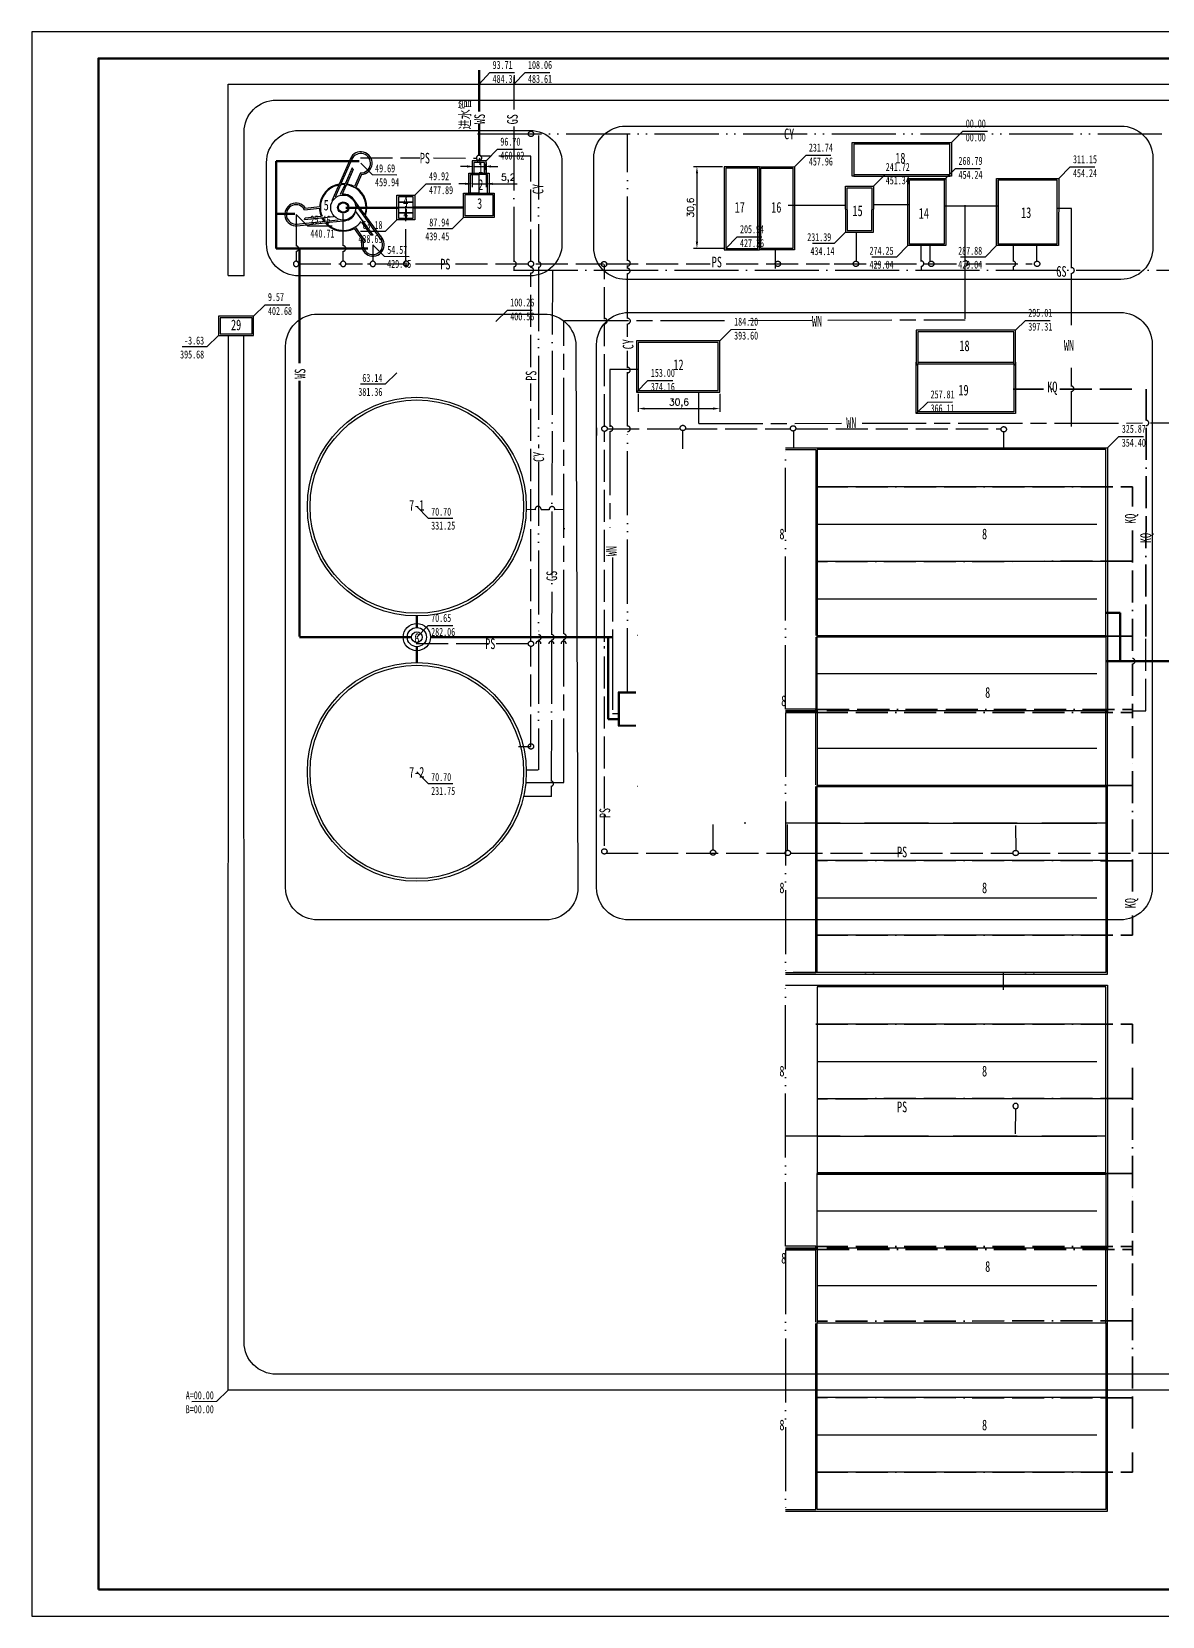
# Model space of a CAD drawing. Header units: millimetres. Extents: x 3398 to 7210, y -938 to 672.
# Drawn here: x 3398 to 3821, y 9 to 603 of the extents above; entities that cross this region are included whole.
import ezdxf

# ---------------------------------------------------------------- set-up
doc = ezdxf.new("R2010")
doc.units = ezdxf.units.MM
for name, pattern in [('ACAD_ISO02W100', [15, 12, -3]), ('ACAD_ISO04W100', [30, 24, -3, 0, -3]), ('ACAD_ISO05W100', [33, 24, -3, 0, -3, 0, -3]), ('ACAD_ISO07W100', [3, 0, -3]), ('ACAD_ISO08W100', [36, 24, -3, 6, -3]), ('ACAD_ISO11W100', [33, 12, -3, 12, -3, 0, -3])]:
    doc.linetypes.add(name, pattern=pattern)
for name, color, linetype in [('厂区排水管线', 252, 'ACAD_ISO02W100'), ('厂区给水管', 150, 'ACAD_ISO04W100'), ('图框线和图表线', 7, 'Continuous'), ('坐标', 7, 'Continuous'), ('文字', 7, 'Continuous'), ('污水处理构筑物', 6, 'Continuous'), ('污泥处理构筑物', 3, 'Continuous'), ('绿地', 3, 'Continuous'), ('超越管线', 7, 'ACAD_ISO05W100'), ('辅助构筑物和建筑物', 1, 'Continuous')]:
    doc.layers.add(name, color=color, linetype=linetype)
for name, color, linetype, lineweight in [('污水管线', 5, 'Continuous', 50), ('污泥管线', 40, 'ACAD_ISO08W100', 50), ('空气管', 6, 'ACAD_ISO07W100', 53), ('空气管线', 30, 'ACAD_ISO11W100', 35)]:
    doc.layers.add(name, color=color, linetype=linetype, lineweight=lineweight)
doc.styles.get("Standard").update_dxf_attribs({"font": 'txt', "bigfont": 'gbcbig.shx'})
doc.styles.add('长仿宋', font='simfang.ttf', dxfattribs={"width": 0.7, "height": 4})
doc.dimstyles.new('ISO-25', dxfattribs={"dimtxt": 2.5, "dimasz": 2.5, "dimexe": 1.25, "dimexo": 0.625, "dimtad": 1, "dimtxsty": 'Standard', "dimcen": 2.5, "dimadec": 0, "dimazin": 0, "dimtfac": 1, "dimtmove": 0, "dimatfit": 3, "dimfxl": 1, "dimarcsym": 0})

# ---------------------------------------------------------------- blocks, each defined once
blk = doc.blocks.new('旋流沉沙池')
at = {"layer": '污水处理构筑物', "color": 6, "lineweight": -2}
for p, q in [((40.43, -408.89), (36.3, -425.64)), ((40.43, -408.89), (36.3, -425.64)), ((41.1, -408.74), (38.56, -418.86)), ((41.1, -408.74), (38.56, -418.86)), ((42.19, -412.69), (39.69, -422.58)), ((42.19, -412.69), (39.69, -422.58)), ((41.7, -412.19), (40.1, -418.57)), ((41.7, -412.19), (40.1, -418.57)), ((41.7, -412.19), (40.1, -418.57)), ((41.7, -412.19), (40.1, -418.57)), ((42.19, -412.69), (40.72, -418.53)), ((42.19, -412.69), (40.72, -418.53)), ((42.19, -412.69), (41.7, -412.19)), ((42.19, -412.69), (41.7, -412.19)), ((45.11, -413.52), (43.73, -418.97)), ((45.11, -413.52), (43.73, -418.97)), ((45.6, -414.03), (44.3, -419.18)), ((45.6, -414.03), (44.3, -419.18)), ((38.47, -419.2), (37.25, -424.07)), ((38.47, -419.2), (37.25, -424.07)), ((40.02, -418.88), (39.04, -422.81)), ((40.02, -418.88), (39.04, -422.81)), ((49.44, -428.69), (44.82, -424.25)), ((49.44, -428.69), (44.82, -424.25)), ((57.06, -436.86), (45.7, -425.86)), ((57.06, -436.86), (45.7, -425.86)), ((24.72, -436.62), (39.93, -432.28)), ((26.86, -430.76), (32.27, -429.22)), ((26.86, -430.76), (32.27, -429.22)), ((27.06, -430.08), (32.17, -428.63)), ((27.06, -430.08), (32.17, -428.63)), ((27.41, -434.38), (37.94, -431.37)), ((27.41, -434.38), (33.74, -432.57)), ((27.41, -434.38), (33.74, -432.57)), ((27.61, -433.7), (33.4, -432.05)), ((27.61, -433.7), (33.4, -432.05)), ((27.61, -433.7), (33.4, -432.05)), ((27.61, -433.7), (33.4, -432.05)), ((35.61, -434.11), (41.77, -432.33)), ((53.77, -435.65), (45.91, -428.04)), ((53.77, -435.65), (45.91, -428.04)), ((53.09, -435.83), (48.77, -431.63)), ((53.77, -435.65), (49.04, -431.08)), ((53.77, -435.65), (49.04, -431.08)), ((57.26, -436.21), (49.7, -428.94)), ((57.26, -436.21), (49.7, -428.94)), ((25.19, -437.13), (35.26, -434.21)), ((27.41, -434.38), (27.61, -433.7)), ((27.41, -434.38), (27.61, -433.7)), ((50.23, -438.11), (46.42, -434.41)), ((50.91, -437.94), (46.88, -434.02))]:
    blk.add_line(p, q, dxfattribs=at)
for radius in [4.69, 4.69, 2.09, 1.8]:
    blk.add_circle((40.96, -427.41), radius, dxfattribs=at)
for centre, radius, start, end in [((44.55, -409.91), 4.25, 284.23498, 166.04973), ((44.55, -409.91), 4.25, 284.23498, 166.04973), ((44.55, -409.91), 3.65, 278.75786, 165.92911), ((44.55, -409.91), 3.65, 278.75786, 165.92911), ((40.96, -427.41), 8.88, 110.04889, 187.92224), ((40.96, -427.41), 8.58, 111.40303, 212.14713), ((40.96, -427.41), 8.58, 96.28761, 106.85297), ((40.96, -427.41), 8.58, 96.28761, 106.85297), ((40.96, -427.41), 8.58, 103.44443, 106.85297), ((40.96, -427.41), 8.58, 103.44443, 106.85297), ((40.96, -427.41), 8.88, 95.57259, 105.70284), ((40.96, -427.41), 8.88, 95.57259, 105.70284), ((40.96, -427.41), 8.88, 102.44291, 105.70284), ((40.96, -427.41), 8.88, 102.44291, 105.70284), ((40.96, -427.41), 8.58, 96.28761, 101.25633), ((40.96, -427.41), 8.58, 96.28761, 101.25633), ((40.96, -427.41), 8.88, 95.57259, 100.34196), ((40.96, -427.41), 8.88, 95.57259, 100.34196), ((40.96, -427.41), 8.58, 351.31569, 92.14713), ((40.96, -427.41), 8.58, 351.40303, 92.14713), ((40.96, -427.41), 8.58, 351.31569, 92.14713), ((40.96, -427.41), 8.58, 351.40303, 92.14713), ((40.96, -427.41), 8.88, 89.95852, 91.58287), ((40.96, -427.41), 8.88, 71.81056, 91.58287), ((40.96, -427.41), 8.88, 89.95852, 91.58287), ((40.96, -427.41), 8.88, 71.81056, 91.58287), ((40.96, -427.41), 8.88, 71.81056, 87.97331), ((40.96, -427.41), 8.88, 71.81056, 87.97331), ((40.96, -427.41), 8.88, 349.96116, 67.92224), ((40.96, -427.41), 8.88, 350.04889, 67.92224), ((40.96, -427.41), 8.88, 349.96116, 67.92224), ((40.96, -427.41), 8.88, 350.04889, 67.92224), ((40.96, -427.41), 4.99, 39.30579, 104.71969), ((40.96, -427.41), 4.99, 39.30579, 104.71969), ((40.96, -427.41), 4.99, 39.30579, 104.71969), ((40.96, -427.41), 4.99, 39.30579, 104.71969), ((24.01, -433.04), 4.25, 44.23498, 286.04973), ((24.01, -433.04), 3.65, 38.75786, 285.92911), ((24.01, -433.04), 3.65, 38.75786, 285.92911), ((40.96, -427.41), 8.88, 191.81056, 207.97331), ((40.96, -427.41), 8.88, 191.81056, 211.58287), ((40.96, -427.41), 8.88, 191.81056, 207.97331), ((40.96, -427.41), 8.88, 191.81056, 211.58287), ((40.96, -427.41), 8.88, 209.95852, 211.58287), ((40.96, -427.41), 8.88, 209.95852, 211.58287), ((40.96, -427.41), 8.88, 215.57259, 225.70284), ((40.96, -427.41), 8.58, 216.28761, 226.85297), ((40.96, -427.41), 8.58, 231.40303, 332.14713), ((40.96, -427.41), 4.99, 279.30579, 344.71969), ((40.96, -427.41), 8.88, 230.04889, 307.92224), ((54.32, -439.26), 4.25, 164.23498, 46.04973), ((54.32, -439.26), 3.65, 158.75786, 45.92911), ((54.32, -439.26), 3.65, 98.58812, 109.65776), ((54.32, -439.26), 3.65, 98.58812, 109.65776)]:
    blk.add_arc(centre, radius, start, end, dxfattribs=at)
blk = doc.blocks.new('4')
at = {"layer": '厂区排水管线', "lineweight": -2}
blk.add_circle((0, 0), 1, dxfattribs=at)
blk = doc.blocks.new('*D10')
at = {"color": 0, "lineweight": -2, "transparency": 16777216}
for p, q in [((3624.79, 467.35), (3624.79, 460.52)), ((3655.39, 467.35), (3655.39, 460.52)), ((3627.29, 461.77), (3652.89, 461.77))]:
    blk.add_line(p, q, dxfattribs=at)
at = {"color": 0, "lineweight": -3, "transparency": 16777216}
for points in [[(3627.29, 462.19), (3627.29, 461.35), (3624.79, 461.77)], [(3652.89, 462.19), (3652.89, 461.35), (3655.39, 461.77)]]:
    blk.add_solid(points, dxfattribs=at)
at = {"layer": 'Defpoints', "color": 0, "lineweight": -3, "transparency": 16777216}
for p in [(3624.79, 467.98), (3655.39, 467.98), (3655.39, 461.77)]:
    blk.add_point(p, dxfattribs=at)
at = {"color": 0, "lineweight": -3, "transparency": 16777216, "insert": (3640.09, 463.85), "char_height": 2.5, "attachment_point": 5}
blk.add_mtext('30,6', dxfattribs=at)
blk = doc.blocks.new('*D11')
at = {"color": 0, "lineweight": -2, "transparency": 16777216}
for p, q in [((3656.38, 552.43), (3645.57, 552.43)), ((3646.82, 549.93), (3646.82, 524.33)), ((3656.98, 521.83), (3645.57, 521.83))]:
    blk.add_line(p, q, dxfattribs=at)
at = {"color": 0, "lineweight": -3, "transparency": 16777216}
for points in [[(3646.4, 549.93), (3647.24, 549.93), (3646.82, 552.43)], [(3646.4, 524.33), (3647.24, 524.33), (3646.82, 521.83)]]:
    blk.add_solid(points, dxfattribs=at)
at = {"layer": 'Defpoints', "color": 0, "lineweight": -3, "transparency": 16777216}
for p in [(3657, 552.43), (3646.82, 521.83), (3657.6, 521.83)]:
    blk.add_point(p, dxfattribs=at)
at = {"color": 0, "lineweight": -3, "transparency": 16777216, "insert": (3644.74, 537.13), "char_height": 2.5, "attachment_point": 5, "rotation": 90}
blk.add_mtext('30,6', dxfattribs=at)
blk = doc.blocks.new('*D12')
at = {"color": 0, "lineweight": -2, "transparency": 16777216}
for p, q in [((3560.72, 552.53), (3558.22, 552.53)), ((3563.22, 553.43), (3563.22, 551.28)), ((3563.22, 552.53), (3567.22, 552.53)), ((3567.22, 553.43), (3567.22, 551.28)), ((3569.72, 552.53), (3572.22, 552.53))]:
    blk.add_line(p, q, dxfattribs=at)
at = {"color": 0, "lineweight": -3, "transparency": 16777216}
for points in [[(3560.72, 552.95), (3560.72, 552.11), (3563.22, 552.53)], [(3569.72, 552.95), (3569.72, 552.11), (3567.22, 552.53)]]:
    blk.add_solid(points, dxfattribs=at)
at = {"layer": 'Defpoints', "color": 0, "lineweight": -3, "transparency": 16777216}
for p in [(3563.22, 554.06), (3567.22, 554.06), (3567.22, 552.53)]:
    blk.add_point(p, dxfattribs=at)
at = {"color": 0, "lineweight": -3, "transparency": 16777216, "insert": (3565.22, 554.4), "char_height": 2.5, "attachment_point": 5}
blk.add_mtext('4', dxfattribs=at)
blk = doc.blocks.new('*D13')
at = {"color": 0, "lineweight": -2, "transparency": 16777216}
for p, q in [((3562.62, 554.03), (3562.62, 544.77)), ((3567.82, 554.03), (3567.82, 544.77)), ((3560.12, 546.02), (3557.62, 546.02)), ((3562.62, 546.02), (3567.82, 546.02)), ((3570.32, 546.02), (3579.48, 546.02))]:
    blk.add_line(p, q, dxfattribs=at)
at = {"color": 0, "lineweight": -3, "transparency": 16777216}
for points in [[(3560.12, 546.43), (3560.12, 545.6), (3562.62, 546.02)], [(3570.32, 546.43), (3570.32, 545.6), (3567.82, 546.02)]]:
    blk.add_solid(points, dxfattribs=at)
at = {"layer": 'Defpoints', "color": 0, "lineweight": -3, "transparency": 16777216}
for p in [(3562.62, 554.66), (3567.82, 554.66), (3567.82, 546.02)]:
    blk.add_point(p, dxfattribs=at)
at = {"color": 0, "lineweight": -3, "transparency": 16777216, "insert": (3576.15, 548.1), "char_height": 2.5, "attachment_point": 5}
blk.add_mtext('5,2', dxfattribs=at)

msp = doc.modelspace()

# ---------------------------------------------------------------- linework, layer by layer
msp.add_line((3665.166, 306.417), (3664.566, 306.417))
at = {"layer": '厂区排水管线', "lineweight": -3}
for p, q in [((3520.8, 555.703), (3543.008, 555.703)), ((3548.073, 555.703), (3564.154, 555.671)), ((3584.65, 556.442), (3565.561, 556.442)), ((3584.65, 516.948), (3584.65, 556.442)), ((3514.307, 522.757), (3514.318, 537.142)), ((3496.651, 534.526), (3496.651, 522.627)), ((3525.417, 523.149), (3525.417, 516.996)), ((3706.428, 527.953), (3706.428, 517.018)), ((3734.042, 523.002), (3734.042, 517.062)), ((3774.012, 522.85), (3774.012, 517.052)), ((3496.651, 520.737), (3496.651, 517.005)), ((3514.3, 517.005), (3514.292, 520.761)), ((3497.651, 516.005), (3513.302, 516.005)), ((3584.65, 514.614), (3584.65, 515.015)), ((3584.65, 477.353), (3584.65, 512.614)), ((3584.65, 374.617), (3584.65, 471.142)), ((3583.65, 373.617), (3541.341, 373.605)), ((3584.65, 335.122), (3584.65, 372.617)), ((3580.007, 335.122), (3584.65, 335.122))]:
    msp.add_line(p, q, dxfattribs=at)
at = {"layer": '厂区排水管线'}
for p, q in [((3537.804, 517.034), (3537.804, 537.659)), ((3515.325, 515.994), (3521.49, 515.995)), ((3523.446, 515.995), (3524.417, 515.995)), ((3526.417, 515.996), (3611.769, 516.023)), ((3612.191, 495.275), (3612.191, 515.737)), ((3612.756, 516.014), (3651.776, 516.031)), ((3657.756, 516.034), (3696.501, 516.05)), ((3698.236, 516.051), (3715.176, 516.056)), ((3717.052, 516.057), (3753.385, 516.068)), ((3755.068, 516.069), (3772.46, 516.074)), ((3612.192, 455.152), (3612.184, 493.571)), ((3612.194, 374.319), (3612.192, 453.236)), ((3613.175, 454.197), (3640.572, 454.185)), ((3641.407, 453.552), (3641.417, 447.85)), ((3642.401, 454.197), (3681.641, 454.197)), ((3683.015, 453.323), (3683.015, 446.947)), ((3683.871, 454.197), (3760.772, 454.197)), ((3761.732, 452.988), (3761.69, 446.495)), ((3641.417, 447.85), (3641.417, 446.688)), ((3612.194, 311.895), (3612.194, 372.722)), ((3612.095, 309.838), (3612.095, 296.676)), ((3652.753, 305.894), (3652.779, 296.332)), ((3680.661, 305.894), (3680.683, 296.15)), ((3766.221, 305.527), (3766.234, 296.155)), ((3612.826, 295.138), (3679.936, 295.141)), ((3681.871, 295.145), (3765.227, 295.149)), ((3767.206, 295.146), (3831.211, 295.144)), ((3761.732, 243.846), (3761.69, 250.339)), ((3766.221, 189.953), (3766.234, 199.324))]:
    msp.add_line(p, q, dxfattribs=at)
at = {"layer": '厂区排水管线', "color": 0, "linetype": 'ACAD_ISO05W100', "lineweight": -3}
for p, q in [((3680.026, 349.132), (3680.026, 447.017)), ((3680.026, 347.702), (3680.026, 249.817)), ((3814.936, 348.417), (3814.936, 348.417)), ((3800.026, 306.417), (3680.026, 306.417)), ((3740.026, 250.417), (3680.026, 250.417)), ((3800.026, 250.417), (3740.026, 250.417)), ((3680.026, 147.778), (3680.026, 245.663)), ((3800.026, 189.063), (3680.026, 189.063)), ((3680.026, 146.348), (3680.026, 48.463))]:
    msp.add_line(p, q, dxfattribs=at)
at = {"layer": '厂区排水管线', "lineweight": -3}
for centre, radius, start, end in [((3496.651, 521.737), 1, 270, 90), ((3514.326, 521.782), 1, 270, 90), ((3620.874, 516.256), 1, 270, 90), ((3620.776, 513.381), 1, 270, 90), ((3612.201, 494.575), 1, 270, 90), ((3620.901, 494.575), 1, 270, 90), ((3620.865, 476.193), 1, 270, 90), ((3620.856, 454.179), 1, 270, 90), ((3587.445, 373.619), 0.954, 0, 180), ((3592.294, 373.582), 0.954, 0, 180), ((3596.866, 373.619), 0.954, 0, 180)]:
    msp.add_arc(centre, radius, start, end, dxfattribs=at)
at = {"layer": '厂区给水管'}
for p, q in [((3578.173, 586.184), (3578.173, 573.916)), ((3578.173, 567.482), (3578.173, 516.798)), ((3730.745, 522.819), (3730.745, 516.893)), ((3765.256, 522.819), (3765.256, 516.95)), ((3676.109, 521.204), (3676.12, 514.253)), ((3578.16, 513.614), (3870.28, 513.614)), ((3578.173, 515.007), (3578.173, 513.896)), ((3592.686, 513.506), (3592.379, 376.901)), ((3730.785, 515.155), (3730.785, 513.608)), ((3765.256, 515.082), (3765.256, 513.608)), ((3596.974, 416.858), (3597.307, 416.858)), ((3592.375, 375.062), (3592.255, 321.989)), ((3592.296, 316.344), (3581.867, 316.344)), ((3592.252, 320.33), (3592.243, 316.344))]:
    msp.add_line(p, q, dxfattribs=at)
at = {"layer": '厂区给水管', "lineweight": -3}
for centre in [(3578.163, 515.923), (3730.814, 516.111), (3765.25, 516.038), (3592.348, 376.043), (3592.122, 321.185)]:
    msp.add_arc(centre, 1, 270, 90, dxfattribs=at)
at = {"layer": '图框线和图表线'}
msp.add_lwpolyline([(3397.611, 9.046), (4238.611, 9.046), (4238.611, 603.046), (3397.611, 603.046)], close=True, dxfattribs=at)
at = {"layer": '图框线和图表线', "lineweight": 50}
msp.add_lwpolyline([(3422.611, 19.046), (4228.611, 19.046), (4228.611, 593.046), (3422.611, 593.046)], close=True, dxfattribs=at)
at = {"layer": '坐标', "lineweight": -3}
for p, q in [((3565.216, 583.42), (3569.202, 587.712)), ((3569.202, 587.712), (3578.45, 587.735)), ((3578.173, 583.42), (3582.466, 587.712)), ((3582.466, 587.712), (3591.714, 587.735)), ((3742.165, 561.474), (3746.458, 565.767)), ((3746.458, 565.767), (3755.706, 565.789)), ((3567.816, 554.656), (3572.109, 558.949)), ((3572.109, 558.949), (3581.357, 558.971)), ((3520.886, 553.75), (3525.179, 549.457)), ((3683.401, 552.431), (3687.694, 556.724)), ((3687.694, 556.724), (3696.942, 556.746)), ((3525.179, 549.457), (3534.428, 549.435)), ((3712.908, 545.156), (3717.201, 549.449)), ((3717.201, 549.449), (3726.492, 549.46)), ((3739.438, 547.457), (3743.731, 551.75)), ((3743.731, 551.75), (3752.979, 551.772)), ((3782.342, 548.057), (3786.635, 552.35)), ((3786.635, 552.35), (3795.883, 552.372)), ((3541.109, 541.706), (3545.402, 545.999)), ((3545.402, 545.999), (3554.65, 546.021)), ((3496.651, 534.526), (3500.944, 530.233)), ((3500.944, 530.233), (3510.192, 530.211)), ((3534.372, 532.502), (3530.079, 528.209)), ((3555.12, 529.163), (3545.872, 529.141)), ((3559.413, 533.456), (3555.12, 529.163)), ((3530.079, 528.209), (3520.831, 528.187)), ((3525.417, 523.149), (3529.71, 518.856)), ((3657.601, 521.831), (3661.894, 526.124)), ((3661.894, 526.124), (3671.142, 526.146)), ((3698.344, 523.643), (3690.165, 523.624)), ((3702.503, 527.958), (3698.21, 523.665)), ((3725.838, 522.857), (3721.545, 518.564)), ((3759.046, 522.857), (3754.753, 518.564)), ((3529.71, 518.856), (3538.958, 518.834)), ((3721.545, 518.564), (3712.297, 518.542)), ((3754.753, 518.564), (3745.505, 518.542)), ((3480.76, 496.394), (3485.053, 500.687)), ((3485.053, 500.687), (3494.302, 500.709)), ((3571.536, 494.375), (3575.829, 498.668)), ((3575.829, 498.668), (3585.077, 498.69)), ((3766.198, 491.122), (3769.891, 494.815)), ((3769.891, 494.815), (3779.139, 494.837)), ((3467.56, 489.194), (3463.267, 484.901)), ((3655.391, 487.178), (3659.684, 491.471)), ((3659.684, 491.471), (3668.933, 491.493)), ((3463.267, 484.901), (3454.019, 484.879)), ((3530.043, 470.882), (3520.795, 470.86)), ((3534.336, 475.175), (3530.043, 470.882)), ((3624.191, 467.978), (3628.484, 472.271)), ((3628.484, 472.271), (3637.733, 472.293)), ((3728.998, 459.922), (3733.291, 464.215)), ((3733.291, 464.215), (3742.539, 464.237)), ((3800.626, 447.017), (3804.919, 451.31)), ((3804.919, 451.31), (3814.167, 451.332)), ((3541.896, 425.036), (3546.189, 420.743)), ((3546.189, 420.743), (3555.437, 420.721)), ((3541.896, 376.103), (3546.189, 380.396)), ((3546.189, 380.396), (3555.437, 380.418)), ((3541.896, 325.559), (3546.189, 321.266)), ((3546.189, 321.266), (3555.437, 321.244)), ((3466.899, 89.521), (3457.65, 89.499)), ((3471.192, 93.814), (3466.899, 89.521))]:
    msp.add_line(p, q, dxfattribs=at)
at = {"layer": '污水处理构筑物', "lineweight": -3}
for p, q in [((3704.965, 560.874), (3704.965, 561.474)), ((3704.965, 561.474), (3741.565, 561.474)), ((3704.965, 548.874), (3704.965, 560.874)), ((3741.565, 561.474), (3742.165, 561.474)), ((3742.165, 561.474), (3742.165, 548.874)), ((3567.816, 554.656), (3562.616, 554.656)), ((3562.616, 554.656), (3562.616, 550.056)), ((3567.216, 554.056), (3563.216, 554.056)), ((3563.216, 554.056), (3563.216, 550.056)), ((3567.216, 550.056), (3567.216, 554.056)), ((3567.816, 550.056), (3567.816, 554.656)), ((3561.368, 549.456), (3561.368, 550.056)), ((3561.368, 550.056), (3568.368, 550.056)), ((3561.368, 542.576), (3561.368, 549.456)), ((3565.216, 550.056), (3567.216, 550.056)), ((3568.368, 550.056), (3568.968, 550.056)), ((3568.968, 550.056), (3568.968, 542.576)), ((3559.413, 533.456), (3559.413, 542.576)), ((3559.413, 542.576), (3560.013, 542.576)), ((3560.013, 542.576), (3570.322, 542.576)), ((3561.968, 542.576), (3561.368, 542.576)), ((3570.322, 542.576), (3570.922, 542.576)), ((3570.922, 542.576), (3570.922, 534.056)), ((3560.013, 533.456), (3559.413, 533.456)), ((3570.922, 533.456), (3560.013, 533.456)), ((3570.922, 534.056), (3570.922, 533.456)), ((3623.955, 355.432), (3617.366, 355.432)), ((3623.955, 355.132), (3617.666, 355.132)), ((3617.366, 342.832), (3623.955, 342.832)), ((3617.666, 343.132), (3623.955, 343.132))]:
    msp.add_line(p, q, dxfattribs=at)
at = {"layer": '污水处理构筑物', "lineweight": -2}
for p, q in [((3534.372, 532.502), (3534.372, 541.706)), ((3534.372, 541.706), (3534.972, 541.706)), ((3534.972, 541.706), (3540.509, 541.706)), ((3540.509, 541.706), (3541.109, 541.706)), ((3541.109, 541.706), (3541.109, 533.102)), ((3534.972, 532.502), (3534.372, 532.502)), ((3540.509, 532.502), (3534.972, 532.502)), ((3541.109, 532.502), (3540.509, 532.502)), ((3541.109, 533.102), (3541.109, 532.502))]:
    msp.add_line(p, q, dxfattribs=at)
at = {"layer": '污水处理构筑物'}
for p, q in [((3680.026, 446.426), (3691.306, 446.417)), ((3691.306, 446.417), (3691.306, 376.717)), ((3800.026, 432.417), (3695.453, 432.417)), ((3691.906, 418.417), (3796.625, 418.417)), ((3800.026, 404.417), (3695.453, 404.417)), ((3691.906, 390.417), (3796.625, 390.417)), ((3691.306, 376.117), (3691.306, 347.791)), ((3691.906, 376.417), (3691.906, 376.717)), ((3691.906, 376.717), (3800.026, 376.717)), ((3691.906, 376.179), (3800.026, 376.179)), ((3691.906, 362.417), (3796.625, 362.417)), ((3617.366, 355.432), (3617.366, 342.832)), ((3617.666, 355.132), (3617.666, 343.132)), ((3691.306, 349.132), (3680.026, 349.132)), ((3680.026, 348.532), (3691.306, 348.532)), ((3680.026, 348.302), (3691.306, 348.302)), ((3691.306, 347.702), (3680.026, 347.702)), ((3691.306, 320.717), (3691.306, 349.043)), ((3800.026, 348.417), (3695.453, 348.417)), ((3800.026, 348.417), (3695.453, 348.417)), ((3691.906, 334.417), (3796.625, 334.417)), ((3691.306, 250.417), (3691.306, 320.117)), ((3691.906, 320.655), (3800.026, 320.655)), ((3691.906, 320.417), (3691.906, 320.117)), ((3691.906, 320.117), (3800.026, 320.117)), ((3691.906, 306.417), (3796.625, 306.417)), ((3800.026, 292.417), (3695.453, 292.417)), ((3691.906, 278.417), (3796.625, 278.417)), ((3800.026, 264.417), (3695.453, 264.417)), ((3680.026, 250.408), (3691.306, 250.417)), ((3800.026, 231.063), (3695.453, 231.063)), ((3691.906, 217.063), (3796.625, 217.063)), ((3800.026, 203.063), (3695.453, 203.063)), ((3691.906, 189.063), (3796.625, 189.063)), ((3691.906, 175.363), (3800.026, 175.363)), ((3691.906, 174.825), (3800.026, 174.825)), ((3691.906, 161.063), (3796.625, 161.063)), ((3691.306, 147.778), (3680.026, 147.778)), ((3680.026, 147.178), (3691.306, 147.178)), ((3680.026, 146.948), (3691.306, 146.948)), ((3691.306, 146.348), (3680.026, 146.348)), ((3691.306, 119.363), (3691.306, 147.689)), ((3800.026, 147.063), (3695.453, 147.063)), ((3800.026, 147.063), (3695.453, 147.063)), ((3691.906, 133.063), (3796.625, 133.063)), ((3691.306, 49.063), (3691.306, 118.763)), ((3800.026, 91.063), (3695.453, 91.063)), ((3691.906, 77.063), (3796.625, 77.063)), ((3800.026, 63.063), (3695.453, 63.063)), ((3680.026, 49.053), (3691.306, 49.063))]:
    msp.add_line(p, q, dxfattribs=at)
at = {"layer": '污水处理构筑物', "lineweight": -3}
for points in [[(3705.565, 548.874), (3741.565, 548.874), (3741.565, 560.874), (3705.565, 560.874)], [(3560.013, 541.976), (3570.322, 541.976), (3570.322, 534.056), (3560.013, 534.056)]]:
    msp.add_lwpolyline(points, close=True, dxfattribs=at)
at = {"layer": '污水处理构筑物', "color": 6, "lineweight": -2}
for points in [[(3565.168, 549.456), (3565.168, 542.576), (3561.968, 542.576), (3561.968, 549.456)], [(3565.168, 549.456), (3565.168, 542.576), (3568.368, 542.576), (3568.368, 549.456)]]:
    msp.add_lwpolyline(points, close=True, dxfattribs=at)
at = {"layer": '污水处理构筑物', "lineweight": -2}
for points in [[(3705.565, 549.474), (3741.565, 549.474)], [(3766.198, 477.922), (3766.198, 491.122), (3728.998, 491.122), (3728.998, 477.922)], [(3766.198, 479.122), (3766.198, 459.922), (3728.998, 459.922), (3728.998, 479.122)], [(3729.598, 479.122), (3765.598, 479.122)]]:
    msp.add_lwpolyline(points, dxfattribs=at)
at = {"layer": '污水处理构筑物'}
for points in [[(3534.972, 541.106), (3534.972, 539.106), (3540.572, 539.106), (3540.572, 541.106)], [(3534.972, 539.102), (3534.972, 537.102), (3540.572, 537.102), (3540.572, 539.102)], [(3534.972, 537.102), (3534.972, 535.102), (3540.572, 535.102), (3540.572, 537.102)], [(3534.972, 535.102), (3534.972, 533.102), (3540.572, 533.102), (3540.572, 535.102)], [(3691.906, 376.417), (3800.026, 376.417), (3800.026, 446.417), (3691.906, 446.417)], [(3691.906, 320.417), (3800.026, 320.417), (3800.026, 250.417), (3691.906, 250.417)], [(3691.906, 175.063), (3800.026, 175.063), (3800.026, 245.063), (3691.906, 245.063)], [(3691.906, 119.063), (3800.026, 119.063), (3800.026, 49.063), (3691.906, 49.063)]]:
    msp.add_lwpolyline(points, close=True, dxfattribs=at)
at = {"layer": '污水处理构筑物', "lineweight": -2}
for points in [[(3729.598, 478.522), (3765.598, 478.522), (3765.598, 490.522), (3729.598, 490.522)], [(3729.598, 478.522), (3765.598, 478.522), (3765.598, 460.522), (3729.598, 460.522)]]:
    msp.add_lwpolyline(points, close=True, dxfattribs=at)
at = {"layer": '污水处理构筑物'}
for points in [[(3680.026, 447.017), (3800.026, 447.017), (3800.626, 447.017), (3800.626, 446.417), (3800.626, 347.791)], [(3691.906, 446.417), (3691.906, 376.779)], [(3691.906, 347.791), (3691.906, 376.417), (3800.026, 376.417), (3800.026, 347.791)], [(3680.026, 249.817), (3800.026, 249.817), (3800.626, 249.817), (3800.626, 250.417), (3800.626, 349.043)], [(3691.906, 349.043), (3691.906, 320.417), (3800.026, 320.417), (3800.026, 349.043)], [(3691.906, 250.417), (3691.906, 320.055)], [(3680.026, 245.663), (3800.026, 245.663), (3800.626, 245.663), (3800.626, 245.063), (3800.626, 146.436)], [(3691.906, 146.436), (3691.906, 175.063), (3800.026, 175.063), (3800.026, 146.436)], [(3680.026, 48.463), (3800.026, 48.463), (3800.626, 48.463), (3800.626, 49.063), (3800.626, 147.689)], [(3691.906, 147.689), (3691.906, 119.063), (3800.026, 119.063), (3800.026, 147.689)], [(3691.906, 49.063), (3691.906, 118.701)]]:
    msp.add_lwpolyline(points, dxfattribs=at)
at = {"layer": '污水处理构筑物', "lineweight": -2}
for centre in [(3541.896, 425.036), (3541.896, 325.559)]:
    msp.add_circle(centre, 41, dxfattribs=at)
at = {"layer": '污水处理构筑物'}
for centre, radius in [((3541.896, 425.036), 40), ((3541.896, 376.103), 5.1), ((3541.896, 376.103), 3.605), ((3541.896, 376.103), 2), ((3541.896, 325.559), 40)]:
    msp.add_circle(centre, radius, dxfattribs=at)
at = {"layer": '污水管线', "lineweight": 50}
for p, q in [((3565.216, 573.077), (3565.216, 588.604)), ((3565.216, 556.702), (3565.216, 568.323)), ((3520.235, 554.506), (3489.215, 554.506)), ((3489.215, 554.506), (3489.215, 521.737)), ((3565.223, 554.499), (3565.216, 554.704)), ((3496.18, 534.786), (3489.2, 534.786)), ((3515.339, 537.028), (3534.972, 537.028)), ((3540.572, 537.102), (3559.413, 537.101)), ((3489.215, 521.737), (3523.544, 521.737)), ((3497.991, 521.521), (3497.988, 478.832)), ((3497.988, 472.11), (3497.988, 376.311)), ((3541.927, 379.731), (3541.896, 384.036)), ((3805.336, 385.178), (3800.026, 385.178)), ((3805.336, 367.162), (3805.336, 385.178)), ((3497.984, 376.103), (3539.892, 376.099)), ((3546.996, 376.098), (3615.243, 376.09)), ((3613.579, 376.022), (3613.579, 345.286)), ((3541.896, 372.497), (3541.896, 366.559)), ((3872.676, 367.072), (3800.026, 367.072)), ((3613.579, 345.286), (3617.364, 345.286))]:
    msp.add_line(p, q, dxfattribs=at)
at = {"layer": '污泥处理构筑物', "lineweight": -3}
for p, q in [((3740.038, 548.057), (3740.038, 522.857)), ((3781.646, 547.457), (3781.646, 523.457)), ((3702.503, 536.557), (3702.503, 545.156)), ((3702.503, 545.156), (3703.103, 545.156)), ((3703.103, 545.156), (3712.308, 545.156)), ((3712.308, 545.156), (3712.908, 545.156)), ((3712.908, 545.156), (3712.908, 536.857)), ((3702.503, 536.557), (3702.503, 527.958)), ((3712.908, 536.857), (3712.908, 536.557)), ((3712.908, 536.257), (3712.908, 536.557)), ((3712.908, 527.958), (3712.908, 536.257)), ((3702.503, 527.958), (3703.103, 527.958)), ((3703.103, 527.958), (3712.308, 527.958)), ((3712.308, 527.958), (3712.908, 527.958))]:
    msp.add_line(p, q, dxfattribs=at)
at = {"layer": '污泥处理构筑物', "lineweight": -2}
for p, q in [((3759.646, 535.457), (3759.646, 547.457)), ((3759.646, 547.457), (3781.646, 547.457)), ((3759.646, 523.457), (3759.646, 535.457)), ((3781.646, 523.457), (3759.646, 523.457))]:
    msp.add_line(p, q, dxfattribs=at)
for points in [[(3657.001, 521.231), (3670.201, 521.231), (3670.201, 552.431), (3657.001, 552.431)], [(3683.401, 521.231), (3670.201, 521.231), (3670.201, 552.431), (3683.401, 552.431)], [(3657.601, 521.831), (3669.601, 521.831), (3669.601, 551.831), (3657.601, 551.831)], [(3682.801, 521.831), (3670.801, 521.831), (3670.801, 551.831), (3682.801, 551.831)], [(3739.438, 547.457), (3739.438, 523.457), (3726.438, 523.457), (3726.438, 547.457)], [(3624.191, 467.978), (3655.391, 467.978), (3655.391, 487.178), (3624.191, 487.178)], [(3624.791, 468.578), (3654.791, 468.578), (3654.791, 486.578), (3624.791, 486.578)]]:
    msp.add_lwpolyline(points, close=True, dxfattribs=at)
for points in [[(3740.038, 522.857), (3740.038, 522.857), (3725.838, 522.857), (3725.838, 548.057), (3740.038, 548.057)], [(3759.046, 534.857), (3759.046, 548.057)], [(3759.046, 548.057), (3782.342, 548.057), (3782.246, 522.857)], [(3782.342, 548.057), (3782.246, 522.857), (3759.046, 522.857)], [(3759.646, 547.457), (3759.646, 523.457)], [(3759.046, 522.857), (3759.046, 536.057)]]:
    msp.add_lwpolyline(points, dxfattribs=at)
at = {"layer": '污泥处理构筑物', "lineweight": -3}
for points in [[(3703.103, 544.556), (3712.308, 544.556), (3712.308, 536.23), (3712.308, 536.23)], [(3703.115, 536.23), (3703.103, 536.23), (3703.103, 544.556)], [(3703.104, 536.257), (3703.103, 536.257), (3703.103, 528.558), (3712.308, 528.558), (3712.308, 536.257), (3712.308, 536.257)], [(3703.122, 536.23), (3703.115, 536.23)]]:
    msp.add_lwpolyline(points, dxfattribs=at)
at = {"layer": '污泥管线', "lineweight": -3}
for p, q in [((3705.565, 548.874), (3704.965, 548.874)), ((3742.165, 548.874), (3741.565, 548.874)), ((3759.646, 535.457), (3759.646, 534.857))]:
    msp.add_line(p, q, dxfattribs=at)
at = {"layer": '污泥管线', "lineweight": 30}
for p, q in [((3702.429, 537.889), (3680.95, 537.889)), ((3726.468, 538.204), (3712.944, 538.204)), ((3739.859, 537.769), (3759.339, 537.769)), ((3747.306, 516.807), (3747.306, 538.06)), ((3787.129, 536.787), (3781.722, 536.787)), ((3787.129, 514.426), (3787.129, 536.787)), ((3747.306, 495.368), (3747.306, 515.455)), ((3787.129, 493.016), (3787.129, 512.568)), ((3596.916, 377.295), (3596.916, 494.774)), ((3597.162, 494.774), (3657.749, 494.774)), ((3666.11, 494.774), (3689.912, 494.882)), ((3695.831, 494.908), (3747.343, 495.054)), ((3624.791, 476.413), (3614.243, 476.413)), ((3614.243, 476.413), (3614.243, 454.955)), ((3787.129, 470.047), (3787.129, 477.011)), ((3647.497, 456.196), (3647.497, 467.978)), ((3787.129, 455.009), (3787.129, 468.314)), ((3614.243, 453.36), (3614.243, 417.175)), ((3647.497, 456.196), (3701.03, 456.25)), ((3708.74, 456.257), (3836.729, 456.386)), ((3582.971, 424.026), (3586.429, 424)), ((3588.43, 423.998), (3591.43, 423.962)), ((3593.535, 423.962), (3596.978, 424.026)), ((3615.243, 405.93), (3615.243, 372.892)), ((3596.916, 321.55), (3596.916, 375.295)), ((3615.243, 372.892), (3615.243, 347.467)), ((3615.243, 347.467), (3617.364, 347.467)), ((3582.61, 321.55), (3596.916, 321.55))]:
    msp.add_line(p, q, dxfattribs=at)
for centre, radius, start, end in [((3747.322, 516.257), 1, 270, 90), ((3787.211, 513.552), 1, 270, 90), ((3787.045, 469.206), 1, 270, 90), ((3614.362, 454.263), 1, 270, 90), ((3587.318, 424.044), 1.102, 355.950556, 184.359718), ((3592.542, 423.934), 1.102, 355.950556, 184.359718), ((3596.916, 376.295), 1, 270, 90)]:
    msp.add_arc(centre, radius, start, end, dxfattribs=at)
at = {"layer": '空气管', "lineweight": -3}
for p, q in [((3624.666, 376.717), (3623.955, 376.717)), ((3624.666, 320.117), (3623.955, 320.117))]:
    msp.add_line(p, q, dxfattribs=at)
at = {"layer": '空气管线'}
for p, q in [((3809.739, 469.022), (3765.353, 469.022)), ((3815.124, 457.277), (3815.144, 469.022)), ((3814.984, 376.365), (3815.121, 455.66)), ((3691.306, 432.417), (3809.984, 432.417)), ((3809.984, 432.417), (3809.984, 425.075)), ((3809.984, 416.05), (3809.984, 367.949)), ((3809.984, 404.551), (3691.906, 404.417)), ((3809.984, 376.395), (3691.906, 376.567)), ((3809.984, 366.127), (3809.984, 347.791)), ((3691.306, 347.791), (3809.984, 347.791)), ((3691.906, 348.909), (3809.984, 348.909)), ((3809.984, 330.707), (3809.984, 349.043)), ((3809.984, 347.791), (3809.984, 348.417)), ((3809.984, 280.784), (3809.984, 328.885)), ((3809.984, 320.439), (3691.906, 320.267)), ((3809.984, 292.283), (3691.906, 292.417)), ((3809.984, 264.417), (3809.984, 271.759)), ((3691.306, 264.417), (3809.984, 264.417)), ((3691.306, 231.063), (3809.984, 231.063)), ((3809.984, 231.063), (3809.984, 223.721)), ((3809.984, 214.696), (3809.984, 166.595)), ((3809.984, 203.197), (3691.906, 203.063)), ((3809.984, 175.04), (3691.906, 175.213)), ((3809.984, 164.772), (3809.984, 146.436)), ((3691.306, 147.689), (3809.984, 147.689)), ((3691.906, 146.571), (3809.984, 146.571)), ((3809.984, 129.353), (3809.984, 147.689)), ((3809.984, 79.43), (3809.984, 127.531)), ((3809.984, 119.818), (3691.906, 119.646)), ((3809.984, 90.929), (3691.906, 91.063)), ((3809.984, 63.063), (3809.984, 70.404)), ((3691.306, 63.063), (3809.984, 63.063))]:
    msp.add_line(p, q, dxfattribs=at)
at = {"layer": '空气管线', "lineweight": 30}
for p, q in [((3814.936, 348.417), (3814.936, 376.366)), ((3809.984, 348.417), (3814.936, 348.417))]:
    msp.add_line(p, q, dxfattribs=at)
for centre in [(3815.101, 456.386), (3809.953, 367.079)]:
    msp.add_arc(centre, 1, 270, 90, dxfattribs=at)
at = {"layer": '绿地'}
for p, q in [((3471.192, 583.42), (3477.192, 583.42)), ((3471.192, 511.697), (3471.192, 583.42)), ((3477.192, 583.42), (4054.057, 583.42)), ((3471.164, 511.639), (3477.233, 511.639)), ((3471.192, 93.814), (3471.274, 489.162)), ((3477.192, 93.814), (3471.192, 93.814)), ((3992.518, 93.856), (3477.192, 93.814))]:
    msp.add_line(p, q, dxfattribs=at)
for points in [[(3477.192, 511.57), (3477.192, 565.42, -0.4142136), (3489.192, 577.42), (4041.728, 577.42, -0.4141368), (4053.728, 565.423), (4053.75, 481.835)], [(3993.079, 99.814), (3489.19, 99.814, -0.4141717), (3477.19, 111.812), (3477.136, 489.202)]]:
    msp.add_lwpolyline(points, format="xyb", dxfattribs=at)
for points in [[(3497.593, 566.007), (3584.261, 566.007, -0.4142136), (3596.261, 554.007), (3596.261, 523.523, -0.4142136), (3584.261, 511.523), (3497.593, 511.523, -0.4142136), (3485.593, 523.523), (3485.593, 554.007, -0.4142136)], [(3504.747, 497.221), (3589.478, 497.221, -0.4131512), (3601.478, 485.265), (3602.215, 282.129, -0.4152768), (3590.215, 270.085), (3504.747, 270.085, -0.4142136), (3492.747, 282.085), (3492.747, 485.221, -0.4142136)], [(3621.259, 497.826), (3805.39, 497.826, -0.4142136), (3817.39, 485.826), (3817.39, 282.085, -0.4142136), (3805.39, 270.085), (3621.259, 270.085, -0.4142136), (3609.259, 282.085), (3609.259, 485.826, -0.4142136)]]:
    msp.add_lwpolyline(points, format="xyb", close=True, dxfattribs=at)
at = {"layer": '绿地', "lineweight": -3}
msp.add_lwpolyline([(3620.176, 567.687), (3805.658, 567.687, -0.4142136), (3817.658, 555.687), (3817.658, 522.191, -0.4142136), (3805.658, 510.191), (3620.176, 510.191, -0.4142136), (3608.176, 522.191), (3608.176, 555.687, -0.4142136)], format="xyb", close=True, dxfattribs=at)
at = {"layer": '绿地'}
msp.add_lwpolyline([(3609.259, 454.499), (3609.259, 454.499), (3609.259, 451.721), (3609.259, 451.721)], close=True, dxfattribs=at)
at = {"layer": '超越管线'}
for p, q in [((3564.572, 564.803), (3973.252, 564.712)), ((3587.425, 564.084), (3587.425, 516.551)), ((3587.425, 514.738), (3587.425, 446.883)), ((3587.425, 441.761), (3587.425, 376.953)), ((3587.425, 375.062), (3587.425, 326.32))]:
    msp.add_line(p, q, dxfattribs=at)
at = {"layer": '超越管线', "lineweight": -3}
for p, q in [((3620.811, 517.211), (3620.811, 564.828)), ((3620.811, 514.287), (3620.811, 515.353)), ((3620.811, 495.497), (3620.811, 512.349)), ((3620.811, 488.706), (3620.811, 493.589)), ((3620.811, 477.014), (3620.811, 483.388)), ((3620.813, 455.178), (3620.811, 475.444)), ((3620.809, 355.432), (3620.815, 453.179)), ((3587.403, 326.248), (3582.846, 326.248))]:
    msp.add_line(p, q, dxfattribs=at)
for centre in [(3584.65, 513.614), (3587.398, 515.756), (3587.457, 376.007)]:
    msp.add_arc(centre, 1, 270, 90, dxfattribs=at)
at = {"layer": '辅助构筑物和建筑物', "lineweight": -2}
for points in [[(3480.76, 496.394), (3467.56, 496.394), (3467.56, 489.194), (3480.76, 489.194)], [(3480.16, 495.794), (3468.16, 495.794), (3468.16, 489.794), (3480.16, 489.794)]]:
    msp.add_lwpolyline(points, close=True, dxfattribs=at)

# ---------------------------------------------------------------- block references
at = {"layer": '文字', "lineweight": -2}
for p in [(3584.65, 564.718), (3584.65, 516.015), (3612.026, 515.918), (3677.129, 516.042), (3706.394, 516.028), (3734.623, 516.028), (3774.25, 516.028), (3612.183, 454.196), (3641.538, 454.5), (3682.855, 454.348), (3761.776, 454.003), (3584.65, 373.617), (3584.65, 335.122), (3612.151, 295.788), (3652.86, 295.342), (3680.874, 295.207), (3766.222, 295.172)]:
    msp.add_blockref('4', p, dxfattribs=at)
at = {"layer": '文字', "lineweight": -2, "xscale": -1, "rotation": 180}
for p in [(3565.216, 555.703), (3496.651, 516.005), (3514.302, 516.005), (3525.417, 515.996), (3537.87, 516.052), (3766.222, 200.307)]:
    msp.add_blockref('4', p, dxfattribs=at)
at = {"layer": '污水处理构筑物', "color": 0, "lineweight": -2, "rotation": 350.0218643813303}
msp.add_blockref('旋流沉沙池', (3548.034, 965.18), dxfattribs=at)

# ---------------------------------------------------------------- texts
at = {"char_height": 4, "width": 6.60744, "attachment_point": 1, "rotation": 90, "style": '长仿宋'}
for insert in [(3563.42, 568.417), (3496.146, 472.955)]:
    msp.add_mtext('WS', dxfattribs=dict(at, insert=insert))
at = {"layer": '坐标', "lineweight": -3, "char_height": 3, "style": '长仿宋'}
for s, insert, width, attachment_point in [('{\\fFangSong_GB2312|b0|i0|c134|p49;93.71}', (3570.271, 592.099), 9.59897, 1), ('{\\fFangSong_GB2312|b0|i0|c134|p49;108.06}', (3583.536, 592.099), 9.59897, 1), ('{\\fFangSong_GB2312|b0|i0|c134|p49;484.31}', (3570.271, 586.878), 8.86058, 1), ('{\\fFangSong_GB2312|b0|i0|c134|p49;483.61}', (3583.536, 586.878), 8.86058, 1), ('{\\fFangSong_GB2312|b0|i0|c134|p49;00.00}', (3747.528, 570.154), 9.59897, 1), ('{\\fFangSong_GB2312|b0|i0|c134|p49;00.00}', (3747.528, 564.932), 8.86058, 1), ('{\\fFangSong_GB2312|b0|i0|c134|p49;96.70}', (3573.178, 563.335), 9.59897, 1), ('{\\fFangSong_GB2312|b0|i0|c134|p49;231.74}', (3688.763, 561.111), 9.59897, 1), ('{\\fFangSong_GB2312|b0|i0|c134|p49;49.69}', (3526.249, 550.292), 8.86058, 7), ('{\\fFangSong_GB2312|b0|i0|c134|p49;460.82}', (3573.178, 558.114), 8.86058, 1), ('{\\fFangSong_GB2312|b0|i0|c134|p49;457.96}', (3688.763, 555.889), 8.86058, 1), ('{\\fFangSong_GB2312|b0|i0|c134|p49;241.72}', (3717.565, 553.835), 9.59897, 1), ('{\\fFangSong_GB2312|b0|i0|c134|p49;268.79}', (3744.801, 556.136), 9.59897, 1), ('{\\fFangSong_GB2312|b0|i0|c134|p49;311.15}', (3787.705, 556.736), 9.59897, 1), ('{\\fFangSong_GB2312|b0|i0|c134|p49;459.94}', (3526.249, 545.07), 9.59897, 7), ('{\\fFangSong_GB2312|b0|i0|c134|p49;49.92}', (3546.471, 550.386), 9.59897, 1), ('{\\fFangSong_GB2312|b0|i0|c134|p49;451.34}', (3717.565, 548.835), 9.59897, 1), ('{\\fFangSong_GB2312|b0|i0|c134|p49;454.24}', (3744.801, 550.915), 8.86058, 1), ('{\\fFangSong_GB2312|b0|i0|c134|p49;454.24}', (3787.705, 551.515), 8.86058, 1), ('{\\fFangSong_GB2312|b0|i0|c134|p49;477.89}', (3546.471, 545.164), 8.86058, 1), ('{\\fFangSong_GB2312|b0|i0|c134|p49;440.71}', (3502.013, 525.847), 9.59897, 7), ('{\\fFangSong_GB2312|b0|i0|c134|p49;25.46}', (3502.013, 531.068), 8.86058, 7), ('{\\fFangSong_GB2312|b0|i0|c134|p49;63.18}', (3529.009, 529.044), 8.86058, 9), ('{\\fFangSong_GB2312|b0|i0|c134|p49;87.94}', (3554.051, 529.998), 8.86058, 9), ('{\\fFangSong_GB2312|b0|i0|c134|p49;205.94}', (3662.963, 530.511), 9.59897, 1), ('{\\fFangSong_GB2312|b0|i0|c134|p49;438.69}', (3529.009, 523.823), 9.59897, 9), ('{\\fFangSong_GB2312|b0|i0|c134|p49;439.45}', (3554.051, 524.776), 9.59897, 9), ('{\\fFangSong_GB2312|b0|i0|c134|p49;427.36}', (3662.963, 525.289), 8.86058, 1), ('{\\fFangSong_GB2312|b0|i0|c134|p49;231.39}', (3697.141, 524.5), 8.86058, 9), ('{\\fFangSong_GB2312|b0|i0|c134|p49;429.45}', (3530.779, 514.47), 9.59897, 7), ('{\\fFangSong_GB2312|b0|i0|c134|p49;54.57}', (3530.779, 519.691), 8.86058, 7), ('{\\fFangSong_GB2312|b0|i0|c134|p49;434.14}', (3698.344, 519.259), 9.59897, 9), ('{\\fFangSong_GB2312|b0|i0|c134|p49;429.04}', (3720.476, 514.177), 9.59897, 9), ('{\\fFangSong_GB2312|b0|i0|c134|p49;274.25}', (3720.476, 519.399), 8.86058, 9), ('{\\fFangSong_GB2312|b0|i0|c134|p49;429.04}', (3753.684, 514.177), 9.59897, 9), ('{\\fFangSong_GB2312|b0|i0|c134|p49;287.88}', (3753.684, 519.399), 8.86058, 9), ('{\\fFangSong_GB2312|b0|i0|c134|p49;9.57}', (3486.123, 505.073), 9.59897, 1), ('{\\fFangSong_GB2312|b0|i0|c134|p49;402.68}', (3486.123, 499.852), 8.86058, 1), ('{\\fFangSong_GB2312|b0|i0|c134|p49;100.26}', (3576.899, 503.054), 9.59897, 1), ('{\\fFangSong_GB2312|b0|i0|c134|p49;295.01}', (3770.96, 499.201), 9.59897, 1), ('{\\fFangSong_GB2312|b0|i0|c134|p49;400.56}', (3576.899, 497.833), 8.86058, 1), ('{\\fFangSong_GB2312|b0|i0|c134|p49;184.20}', (3660.754, 495.857), 9.59897, 1), ('{\\fFangSong_GB2312|b0|i0|c134|p49;397.31}', (3770.96, 493.98), 8.86058, 1), ('{\\fFangSong_GB2312|b0|i0|c134|p49;-3.63}', (3462.198, 485.736), 8.86058, 9), ('{\\fFangSong_GB2312|b0|i0|c134|p49;393.60}', (3660.754, 490.636), 8.86058, 1), ('{\\fFangSong_GB2312|b0|i0|c134|p49;395.68}', (3462.198, 480.514), 9.59897, 9), ('{\\fFangSong_GB2312|b0|i0|c134|p49;153.00}', (3629.554, 476.657), 9.59897, 1), ('{\\fFangSong_GB2312|b0|i0|c134|p49;381.36}', (3528.974, 466.496), 9.59897, 9), ('{\\fFangSong_GB2312|b0|i0|c134|p49;63.14}', (3528.974, 471.717), 8.86058, 9), ('{\\fFangSong_GB2312|b0|i0|c134|p49;374.16}', (3629.554, 471.436), 8.86058, 1), ('{\\fFangSong_GB2312|b0|i0|c134|p49;366.11}', (3734.36, 463.38), 8.86058, 1), ('{\\fFangSong_GB2312|b0|i0|c134|p49;257.81}', (3734.36, 468.601), 9.59897, 1), ('{\\fFangSong_GB2312|b0|i0|c134|p49;325.87}', (3805.989, 455.696), 9.59897, 1), ('{\\fFangSong_GB2312|b0|i0|c134|p49;354.40}', (3805.989, 450.475), 8.86058, 1), ('{\\fFangSong_GB2312|b0|i0|c134|p49;70.70}', (3547.258, 421.578), 8.86058, 7), ('{\\fFangSong_GB2312|b0|i0|c134|p49;331.25}', (3547.258, 416.357), 9.59897, 7), ('{\\fFangSong_GB2312|b0|i0|c134|p49;70.65}', (3547.258, 384.782), 9.59897, 1), ('{\\fFangSong_GB2312|b0|i0|c134|p49;282.06}', (3547.258, 379.561), 8.86058, 1), ('{\\fFangSong_GB2312|b0|i0|c134|p49;70.70}', (3547.258, 322.101), 8.86058, 7), ('{\\fFangSong_GB2312|b0|i0|c134|p49;231.75}', (3547.258, 316.88), 9.59897, 7), ('{\\fFangSong_GB2312|b0|i0|c134|p49;A=00.00}', (3465.829, 90.356), 8.86058, 9), ('{\\fFangSong_GB2312|b0|i0|c134|p49;B=00.00}', (3465.829, 85.134), 9.59897, 9)]:
    msp.add_mtext(s, dxfattribs=dict(at, insert=insert, width=width, attachment_point=attachment_point))
at = {"layer": '文字', "insert": (3557.923, 566.339), "char_height": 4, "attachment_point": 1, "rotation": 90, "style": '长仿宋'}
msp.add_mtext('{\\fFangSong_GB2312|b0|i0|c134|p49;进水管}', dxfattribs=at)
at = {"layer": '文字', "char_height": 4, "width": 10.77679, "rotation": 90, "style": '长仿宋'}
for s, insert, attachment_point in [('GS', (3575.699, 568.305), 1), ('CY', (3585.299, 542.149), 1), ('CY', (3619.051, 483.97), 1), ('PS', (3582.685, 472.177), 1), ('CY', (3585.566, 441.761), 1), ('KQ', (3807.185, 418.556), 1), ('WN', (3612.749, 406.44), 1), ('KQ', (3812.921, 411.333), 1), ('GS', (3590.443, 397.133), 1), ('PS', (3610.338, 308.242), 1), ('KQ', (3807.185, 278.278), 3)]:
    msp.add_mtext(s, dxfattribs=dict(at, insert=insert, attachment_point=attachment_point))
at = {"layer": '文字', "char_height": 4, "style": '长仿宋'}
for s, insert, width, attachment_point in [('CY', (3679.469, 566.736), 10.77679, 1), ('PS', (3543.008, 557.638), 10.77679, 1), ('{\\fFangSong|b0|i0|c134|p49;\\W0.7;1}', (3564.892, 554.012), 0.98258, 1), ('2', (3564.892, 547.717), 0.98258, 1), ('4', (3536.756, 541.439), 0.98258, 1), ('3', (3564.467, 540.656), 0.98258, 1), ('5', (3507.001, 540.053), 0.98258, 1), ('4', (3536.787, 536.693), 0.98258, 1), ('17', (3664.758, 539.212), 0.98258, 3), ('16', (3678.468, 539.212), 0.98258, 3), ('15', (3708.904, 537.899), 0.98258, 3), ('14', (3733.741, 536.958), 0.98258, 3), ('13', (3772.063, 537.221), 0.86181, 3), ('PS', (3550.668, 517.939), 10.77679, 1), ('PS', (3652.371, 518.697), 10.77679, 1), ('GS', (3781.472, 515.185), 10.77679, 1), ('WN', (3689.912, 496.525), 10.77679, 1), ('18', (3745.157, 483.249), 0.98258, 7), ('WN', (3784.304, 487.467), 10.77679, 1), ('12', (3638.021, 480.181), 0.98258, 1), ('19', (3744.793, 466.644), 0.98258, 7), ('KQ', (3778.044, 471.899), 10.77679, 1), ('WN', (3702.753, 458.492), 10.77679, 1), ('7-1', (3538.988, 427.53), 14.93945, 1), ('8', (3677.719, 416.776), 0.98258, 1), ('8', (3753.618, 416.776), 0.98258, 1), ('6', (3540.937, 377.598), 0.98258, 1), ('PS', (3567.496, 375.608), 10.77679, 1), ('8', (3754.798, 357.36), 0.98258, 1), ('8', (3678.391, 354.237), 0.98258, 1), ('7-2', (3538.988, 327.448), 14.93945, 1), ('PS', (3721.771, 297.557), 10.77679, 1), ('8', (3677.719, 280.058), 0.98258, 7), ('8', (3753.618, 280.058), 0.98258, 7), ('8', (3677.719, 215.422), 0.98258, 1), ('8', (3753.618, 215.422), 0.98258, 1), ('PS', (3721.771, 197.923), 10.77679, 7), ('8', (3678.391, 141.242), 0.98258, 7), ('8', (3754.798, 138.12), 0.98258, 7), ('8', (3677.719, 78.703), 0.98258, 7), ('8', (3753.618, 78.703), 0.98258, 7)]:
    msp.add_mtext(s, dxfattribs=dict(at, insert=insert, width=width, attachment_point=attachment_point))
at = {"layer": '污水处理构筑物', "color": 0, "lineweight": -3, "insert": (3721.124, 553.601), "char_height": 4, "width": 0.98258, "attachment_point": 7, "style": '长仿宋'}
msp.add_mtext('18', dxfattribs=at)
at = {"layer": '超越管线', "insert": (3474.183, 493.111), "char_height": 4, "width": 6, "attachment_point": 5, "style": '长仿宋'}
msp.add_mtext('29', dxfattribs=at)

# ---------------------------------------------------------------- dimensions: what is measured, and where the dimension line sits
at = {"lineweight": -3}
for base, p1, p2, picture, middle in [((3567.816, 546.016), (3562.616, 554.656), (3567.816, 554.656), '*D13', (3576.149, 548.099)), ((3567.216, 552.529), (3563.216, 554.056), (3567.216, 554.056), '*D12', (3565.216, 554.404)), ((3655.391, 461.77), (3624.791, 467.978), (3655.391, 467.978), '*D10', (3640.091, 463.853))]:
    dim = msp.add_linear_dim(base=base, p1=p1, p2=p2, dimstyle='ISO-25', dxfattribs=at)
    dim.commit()
    dim.dimension.update_dxf_attribs({"geometry": picture, "text_midpoint": middle})
dim = msp.add_linear_dim(base=(3646.819, 521.831), p1=(3657.001, 552.431), p2=(3657.601, 521.831), angle=90, dimstyle='ISO-25', dxfattribs=at)
dim.commit()
dim.dimension.update_dxf_attribs({"geometry": '*D11', "text_midpoint": (3644.735, 537.131)})

doc.saveas('drawing.dxf')
